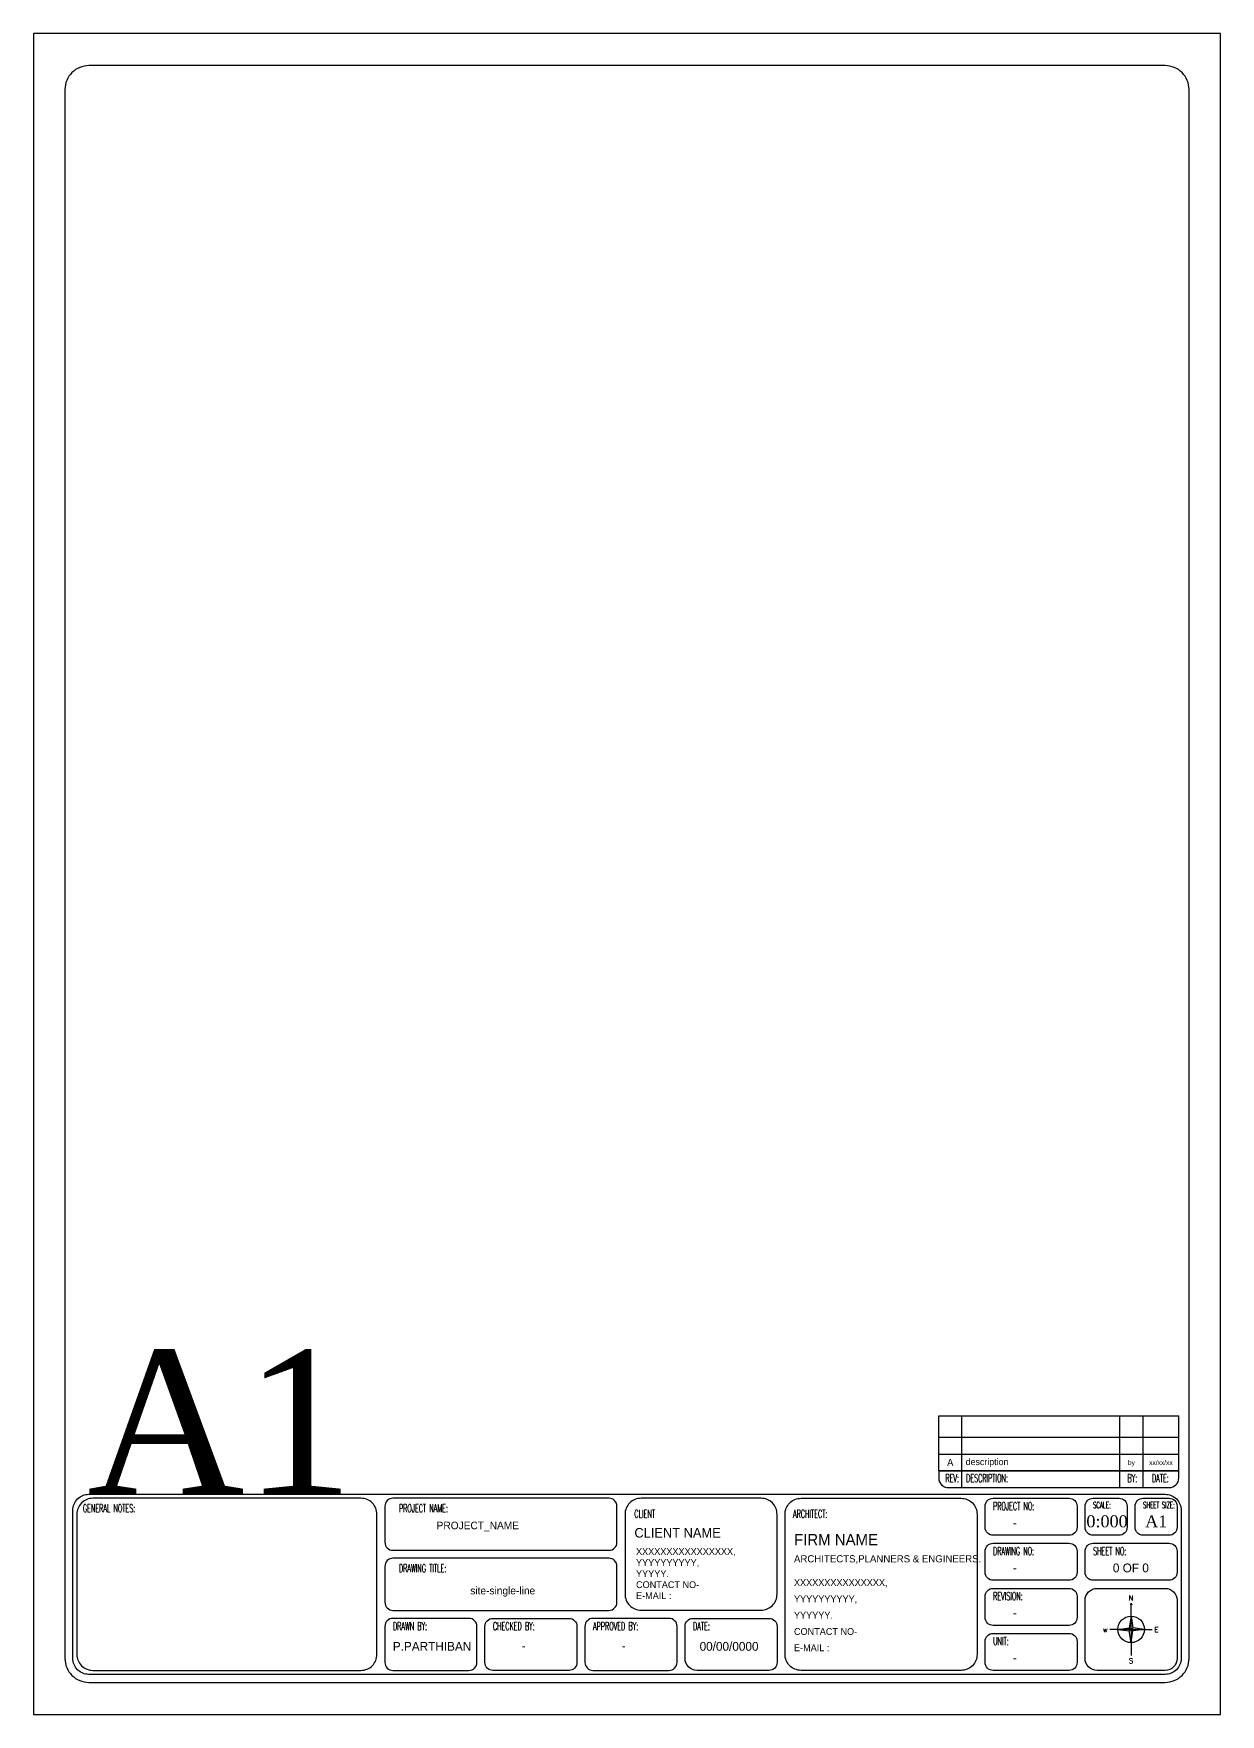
# Model space of a CAD drawing. Header units: millimetres. Extents: x 120 to 7039, y -9 to 2641.
# Drawn here: x 5372 to 5966, y 1452 to 2293 of the extents above; entities that cross this region are included whole.
import ezdxf
from ezdxf.enums import TextEntityAlignment as Align

# ---------------------------------------------------------------- set-up
doc = ezdxf.new("R2010")
doc.units = ezdxf.units.MM
doc.header["$MEASUREMENT"] = 0
for name, color, linetype in [('FENCE', 7, 'Continuous'), ('POWER', 40, 'Continuous'), ('TEXT', 4, 'Continuous')]:
    doc.layers.add(name, color=color, linetype=linetype)
doc.styles.add('romans', font='romans.shx', dxfattribs={"width": 0.5, "height": 8})
doc.styles.add('RT', font='romant.shx')
doc.styles.add('TNR', font='times.ttf')
doc.styles.add('YS TEXT', font='GOTHIC.TTF')

# ---------------------------------------------------------------- blocks, each defined once
blk = doc.blocks.new('A$C6670421E')
at = {"layer": 'FENCE', "linetype": 'Continuous'}
h = blk.add_hatch(color=256, dxfattribs=at)
h.paths.add_polyline_path([(934, 1023), (878, 1068), (878, 652)])
h.paths.add_polyline_path([(1294, 1068), (934, 1114), (878, 1068)])
h.paths.add_polyline_path([(878, 1484), (821, 1114), (878, 1068)])
h.paths.add_polyline_path([(821, 1023), (878, 1068), (462, 1068)])
at = {"layer": 'FENCE'}
for p, q in [((878, 1068), (878, 652)), ((878, 652), (878, 247))]:
    blk.add_line(p, q, dxfattribs=at)
blk.add_circle((878, 1068), 416, dxfattribs=at)
at = {"layer": 'POWER'}
for p, q in [((878, 1890), (860, 1836)), ((878, 1484), (878, 1890)), ((878, 1890), (896, 1836)), ((462, 1068), (215, 1068)), ((462, 1068), (215, 1068)), ((462, 1068), (821, 1114)), ((462, 1068), (821, 1023)), ((878, 1068), (462, 1068)), ((878, 1484), (821, 1114)), ((821, 1114), (878, 1068)), ((821, 1023), (878, 1068)), ((878, 1484), (934, 1114)), ((878, 1068), (878, 1484)), ((934, 1114), (878, 1068)), ((878, 1068), (1294, 1068)), ((934, 1023), (878, 1068)), ((1294, 1068), (934, 1114)), ((1294, 1068), (934, 1023)), ((1294, 1068), (1541, 1068)), ((1294, 1068), (1541, 1068))]:
    blk.add_line(p, q, dxfattribs=at)
at = {"layer": 'TEXT'}
for q in [(821, 1023), (934, 1023)]:
    blk.add_line((878, 652), q, dxfattribs=at)
at = {"layer": 'TEXT', "style": 'RT'}
for s, p in [('N', (797, 1972)), ('w', (-7, 977)), ('E', (1610, 977)), ('S', (809, 0))]:
    blk.add_text(s, height=158, dxfattribs=at).set_placement(p)
blk = doc.blocks.new('A1P2')
for p, q in [((453.02, 149.39), (573.17, 149.39)), ((453.02, 130.22), (453.02, 149.39)), ((453.02, 149.39), (573.17, 149.39)), ((464.56, 130.22), (464.56, 149.39)), ((543.63, 130.22), (543.63, 149.39)), ((555.3, 130.22), (555.3, 149.39)), ((573.17, 130.22), (573.17, 149.39)), ((453.02, 138.63), (573.17, 138.63)), ((453.02, 130.22), (573.17, 130.22)), ((453.02, 121.81), (453.02, 130.22)), ((453.02, 130.22), (573.17, 130.22)), ((464.56, 121.81), (464.56, 130.22)), ((543.63, 121.81), (543.63, 130.22)), ((555.3, 121.81), (555.3, 130.22)), ((573.17, 121.81), (573.17, 130.22)), ((453.02, 121.81), (573.17, 121.81))]:
    blk.add_line(p, q)
at = {"linetype": 'Continuous'}
for p, q in [((573.17, 121.81), (453.02, 121.81)), ((453.02, 121.81), (453.02, 118.28)), ((464.56, 113.47), (464.56, 121.81)), ((543.63, 113.47), (543.63, 121.81)), ((555.3, 113.47), (555.3, 121.81)), ((573.17, 118.28), (573.17, 121.81)), ((457.83, 113.47), (568.36, 113.47))]:
    blk.add_line(p, q, dxfattribs=at)
blk.add_lwpolyline([(0, 841), (0, 0), (594, 0), (594, 841)], close=True)
for points in [[(15.67, 812.97), (15.67, 28.03, 0.414214), (27.68, 16.02), (566.32, 16.02, 0.414214), (578.33, 28.03), (578.33, 812.97, 0.414214), (566.32, 824.98), (27.68, 824.98, 0.414214)], [(27.68, 110.13), (566.32, 110.13, -0.414214), (574.33, 102.12), (574.33, 28.03, -0.414214), (566.32, 20.02), (27.68, 20.02, -0.414214), (19.67, 28.03), (19.67, 102.12, -0.414214)], [(29.68, 22.03), (163.84, 22.03, 0.414214), (171.85, 30.04), (171.85, 100.12, 0.414214), (163.84, 108.13), (29.68, 108.13, 0.414214), (21.67, 100.12), (21.67, 30.04, 0.414214)], [(179.86, 82.1), (287.99, 82.1, 0.414214), (291.99, 86.1), (291.99, 104.12, 0.414214), (287.99, 108.13), (179.86, 108.13, 0.414214), (175.86, 104.12), (175.86, 86.1, 0.414214)], [(304.01, 52.16), (364.08, 52.16, 0.414214), (372.09, 60.17), (372.09, 100.12, 0.414214), (364.08, 108.13), (304.01, 108.13, 0.414214), (296, 100.12), (296, 60.17, 0.414214)], [(384.1, 108.13), (464.2, 108.13, -0.414214), (472.21, 100.12), (472.21, 30.04, -0.414214), (464.2, 22.03), (384.1, 22.03, -0.414214), (376.09, 30.04), (376.09, 100.12, -0.414214)], [(480.22, 108.13), (518.26, 108.13, -0.414214), (522.27, 104.12), (522.27, 93.61, -0.414214), (518.26, 89.61), (480.22, 89.61, -0.414214), (476.21, 93.61), (476.21, 104.12, -0.414214)], [(530.28, 108.13), (543.29, 108.13, -0.414214), (547.3, 104.12), (547.3, 93.61, -0.414214), (543.29, 89.61), (530.28, 89.61, -0.414214), (526.27, 93.61), (526.27, 104.12, -0.414214)], [(555.31, 108.13), (568.32, 108.13, -0.414214), (572.33, 104.12), (572.33, 93.61, -0.414214), (568.32, 89.61), (555.31, 89.61, -0.414214), (551.3, 93.61), (551.3, 104.12, -0.414214)], [(480.22, 85.6), (518.26, 85.6, -0.414214), (522.27, 81.6), (522.27, 71.08, -0.414214), (518.26, 67.08), (480.22, 67.08, -0.414214), (476.21, 71.08), (476.21, 81.6, -0.414214)], [(530.28, 85.6), (568.32, 85.6, -0.414214), (572.33, 81.6), (572.33, 71.08, -0.414214), (568.32, 67.08), (530.28, 67.08, -0.414214), (526.27, 71.08), (526.27, 81.6, -0.414214)], [(179.86, 52.06), (287.99, 52.06, 0.414214), (291.99, 56.07), (291.99, 74.09, 0.414214), (287.99, 78.09), (179.86, 78.09, 0.414214), (175.86, 74.09), (175.86, 56.07, 0.414214)], [(480.22, 63.07), (518.26, 63.07, -0.414214), (522.27, 59.07), (522.27, 48.56, -0.414214), (518.26, 44.55), (480.22, 44.55, -0.414214), (476.21, 48.56), (476.21, 59.07, -0.414214)], [(532.28, 63.07), (566.32, 63.07, -0.414214), (572.33, 57.07), (572.33, 28.03, -0.414214), (566.32, 22.03), (532.28, 22.03, -0.414214), (526.27, 28.03), (526.27, 57.07, -0.414214)], [(179.86, 22.03), (217.91, 22.03, 0.414214), (221.91, 26.03), (221.91, 44.05, 0.414214), (217.91, 48.06), (179.86, 48.06, 0.414214), (175.86, 44.05), (175.86, 26.03, 0.414214)], [(229.92, 48.06), (267.97, 48.06, -0.414214), (271.97, 44.05), (271.97, 26.03, -0.414214), (267.97, 22.03), (229.92, 22.03, -0.414214), (225.92, 26.03), (225.92, 44.05, -0.414214)], [(279.98, 22.03), (318.02, 22.03, 0.414214), (322.03, 26.03), (322.03, 44.05, 0.414214), (318.02, 48.06), (279.98, 48.06, 0.414214), (275.97, 44.05), (275.97, 26.03, 0.414214)], [(330.04, 48.06), (368.08, 48.06, -0.414214), (372.09, 44.05), (372.09, 26.03, -0.414214), (368.08, 22.03), (332.04, 22.03, -0.414214), (326.03, 28.03), (326.03, 44.05, -0.414214)], [(480.22, 40.55), (518.26, 40.55, -0.414214), (522.27, 36.54), (522.27, 26.03, -0.414214), (518.26, 22.03), (480.22, 22.03, -0.414214), (476.21, 26.03), (476.21, 36.54, -0.414214)]]:
    blk.add_lwpolyline(points, format="xyb", close=True)
for centre, start, end in [((457.83, 118.28), 180, 270), ((568.36, 118.28), 270, 0)]:
    blk.add_arc(centre, 4.81, start, end, dxfattribs=at)
at = {"xscale": 0.01594236481804561, "yscale": 0.01594236481804561, "zscale": 0.01594236481804561}
blk.add_blockref('A$C6670421E', (535.31, 25.52), dxfattribs=at)
for s, height, style, p in [('A1', 72.216, 'TNR', (26.87, 110.09)), ('CLIENT NAME', 4.8057, 'YS TEXT', (300.7, 88.47)), ('-', 4.41, 'YS TEXT', (490.12, 93.6)), ('0:000', 6.007, 'TNR', (526.93, 93.6)), ('A1', 6.007, 'TNR', (556.34, 93.6)), ('FIRM NAME', 5.607, 'YS TEXT', (380.58, 84.67)), ('XXXXXXXXXXXXXXXX,', 3.404, 'YS TEXT', (301.52, 79.8)), ('YYYYYYYYYY,', 3.404, 'YS TEXT', (301.52, 74.27)), ('ARCHITECTS,PLANNERS & ENGINEERS.', 3.6043, 'YS TEXT', (380.58, 76.05)), ('YYYYY.', 3.404, 'YS TEXT', (301.52, 68.73)), ('XXXXXXXXXXXXXXX,', 3.404, 'YS TEXT', (380.58, 64.27)), ('-', 4.41, 'YS TEXT', (490.12, 71.08)), ('0 OF 0', 4.405, 'YS TEXT', (540.18, 71.08)), ('CONTACT NO-', 3.404, 'YS TEXT', (301.52, 63.2)), ('E-MAIL : ', 3.404, 'YS TEXT', (301.52, 57.67)), ('YYYYYYYYYY,', 3.404, 'YS TEXT', (380.58, 56.1)), ('YYYYYY.', 3.404, 'YS TEXT', (380.58, 47.94)), ('-', 4.41, 'YS TEXT', (490.12, 48.55)), ('CONTACT NO-', 3.404, 'YS TEXT', (380.58, 39.78)), ('P.PARTHIBAN', 4.4052, 'YS TEXT', (179.79, 31.84)), ('-', 4.41, 'YS TEXT', (244.3, 32.13)), ('-', 4.41, 'YS TEXT', (294.36, 32.13)), ('00/00/0000', 4.405, 'YS TEXT', (333.34, 31.84)), ('E-MAIL : ', 3.404, 'YS TEXT', (380.58, 31.61)), ('-', 4.41, 'YS TEXT', (490.12, 26.02))]:
    blk.add_text(s, height=height, dxfattribs=dict(style=style)).set_placement(p)
at = {"style": 'romans', "width": 0.5}
for s, height, p in [('REV:', 4.005, (456.39, 116.22)), ('DESCRIPTION:', 4.0048, (466.73, 116.22)), ('BY:', 4.005, (547.51, 116.22)), ('DATE:', 4.005, (559.76, 116.22)), ('GENERAL NOTES:', 4.0048, (24.68, 101.12)), ('PROJECT NAME:', 4.0048, (182.86, 101.12)), ('CLIENT', 4.005, (300.7, 98.33)), ('ARCHITECT:', 4.005, (380.1, 98.33)), ('PROJECT NO:', 4.0048, (480.22, 102.24)), ('SCALE:', 3.204, (530.28, 103.12)), ('SHEET SIZE:', 3.2038, (555.31, 103.12)), ('DRAWING NO:', 4.0048, (480.22, 79.71)), ('SHEET NO:', 4.005, (530.28, 79.71)), ('DRAWING TITLE:', 4.0048, (182.86, 71.08)), ('REVISION:', 4.005, (480.22, 57.19)), ('DRAWN BY:', 4.005, (179.86, 42.15)), ('CHECKED BY:', 4.0048, (229.92, 42.15)), ('APPROVED BY:', 4.0048, (279.98, 42.15)), ('DATE:', 4.005, (330.04, 42.15)), ('UNIT:', 4.005, (480.22, 34.66))]:
    blk.add_text(s, height=height, dxfattribs=at).set_placement(p)
at = {"insert": (201.7, 96.44), "char_height": 3.8045, "attachment_point": 1}
blk.add_mtext_dynamic_manual_height_columns('PROJECT_NAME', width=32.785, gutter_width=1, heights=[0], dxfattribs=at)
at = {"style": 'YS TEXT'}
for tag, height, p in [('rev', 3.6, (458.79, 126.01)), ('by', 2.4, (549.47, 126.01)), ('date', 2.4, (564.24, 126.01))]:
    blk.add_attdef(tag, text='', height=height, dxfattribs=at).set_placement(p, align=Align.MIDDLE_CENTER)
blk.add_attdef('description_001', (466.52, 124.73), '', height=3.3, dxfattribs=at)
blk.add_attdef('DRAWING_TITLE', (218.55, 60.05), '', height=3.8)

msp = doc.modelspace()

# ---------------------------------------------------------------- block references
ref = msp.add_blockref('A1P2', (5371.51, 1451.84), dxfattribs=dict(xscale=0.999997416197115, yscale=0.999997416197115, zscale=0.999997416197115))
ref.add_attrib('rev', 'A', dxfattribs={"height": 3.6, "style": 'YS TEXT'}).set_placement((5830.3, 1577.85), align=Align.MIDDLE_CENTER)
ref.add_attrib('description_001', 'description', (5838.03, 1576.57), dxfattribs={"height": 3.3039, "style": 'YS TEXT'})
ref.add_attrib('by', 'by', dxfattribs={"height": 2.403, "style": 'YS TEXT'}).set_placement((5920.97, 1577.85), align=Align.MIDDLE_CENTER)
ref.add_attrib('date', 'xx/xx/xx', dxfattribs={"height": 2.403, "style": 'YS TEXT'}).set_placement((5935.74, 1577.85), align=Align.MIDDLE_CENTER)
ref.add_attrib('SITE_PLAN', 'site-single-line', (5590.05, 1511.89), dxfattribs={"height": 3.8045, "style": 'YS TEXT'})

doc.saveas('drawing.dxf')
